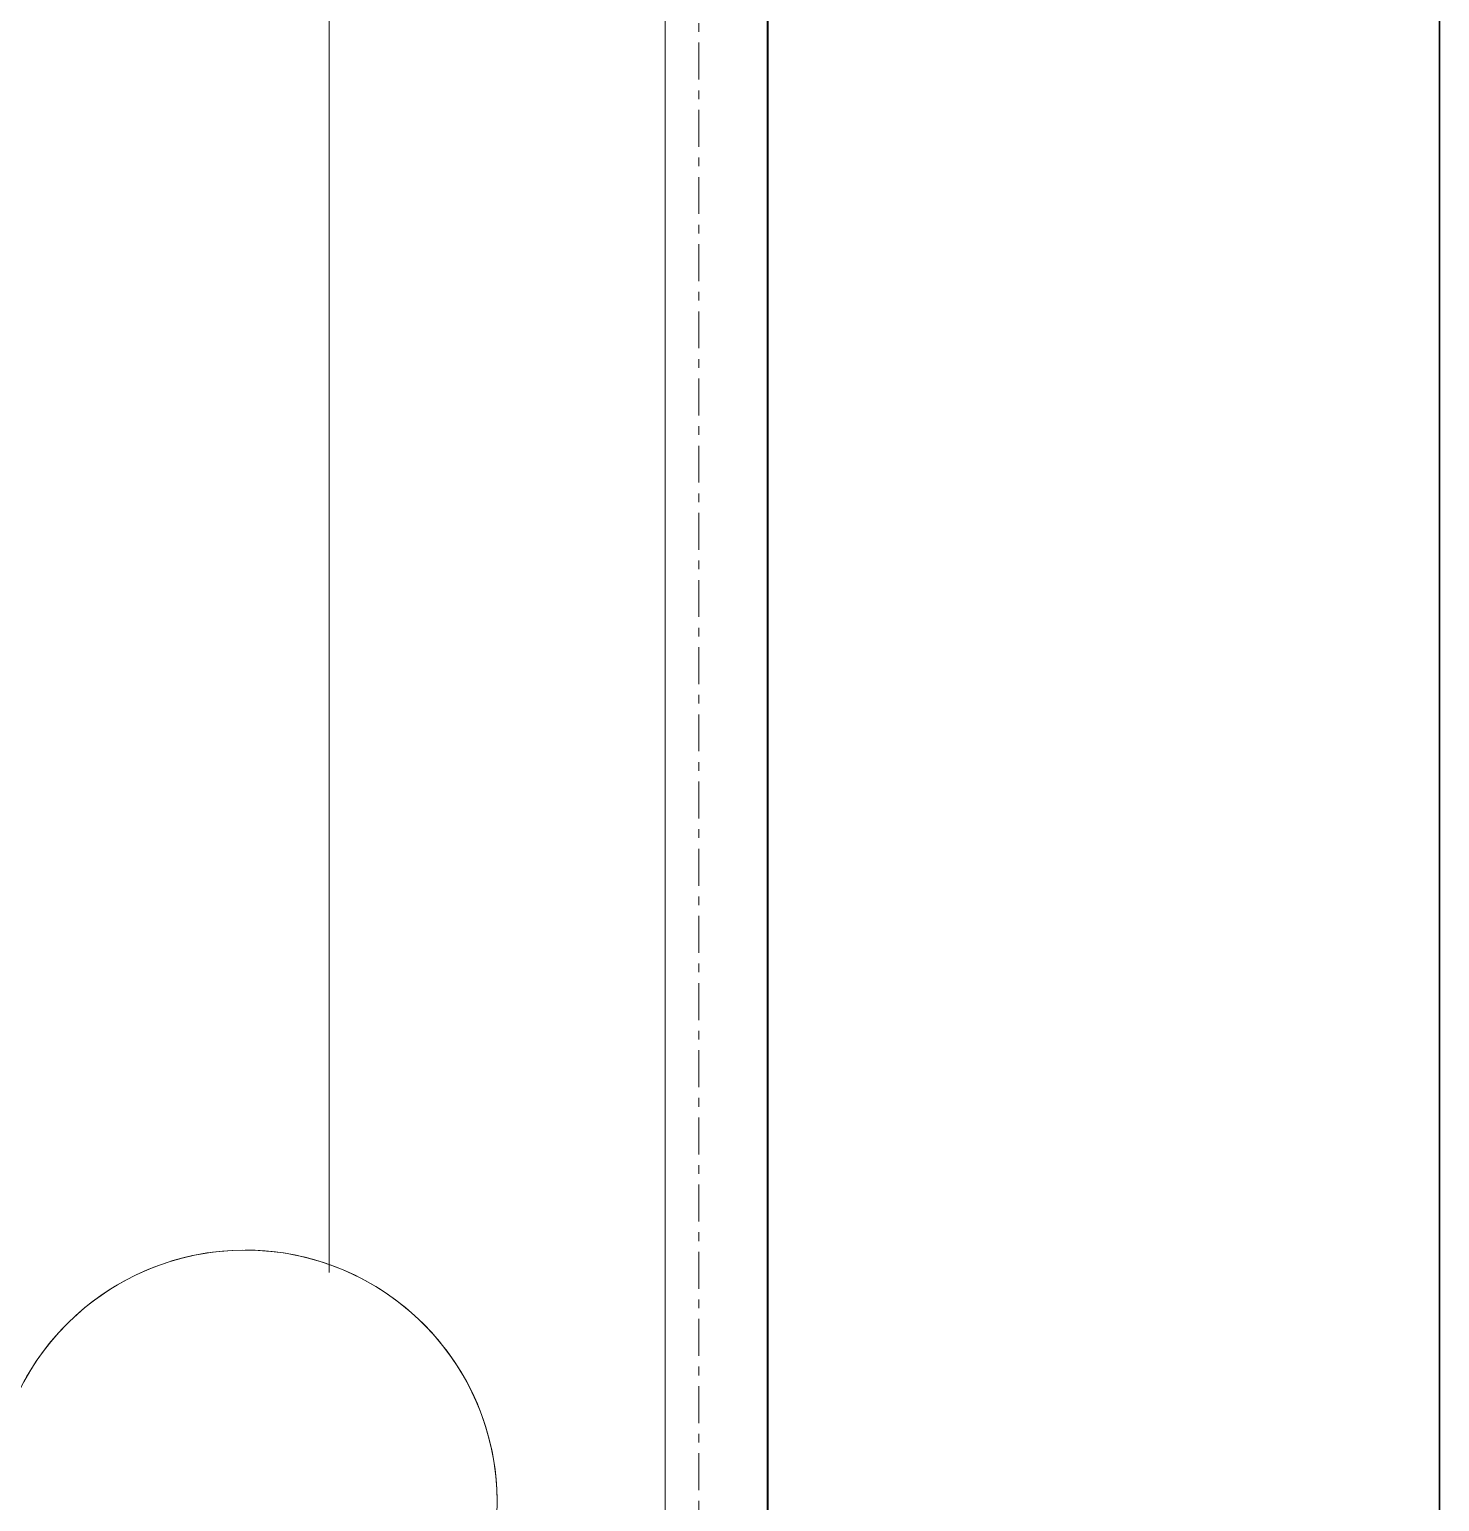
# Model space of a CAD drawing. Header units: millimetres. Extents: x -153298 to 620751, y -313239 to 250031.
# Drawn here: x 134023.3 to 134233.2, y -293734.2 to -293515 of the extents above; entities that cross this region are included whole.
import ezdxf

# ---------------------------------------------------------------- set-up
doc = ezdxf.new("R2010")
doc.units = ezdxf.units.MM
doc.linetypes.add('DPA_Grid _ Level 100', pattern=[10, 5.5, -1.6, 1.3, -1.6])
for name, color, linetype, lineweight in [('A-FLOR-HRAL', 7, 'Continuous', 25), ('A-GLAZ-CWMG', 7, 'Continuous', 35), ('S-GRID', 7, 'Continuous', 0)]:
    doc.layers.add(name, color=color, linetype=linetype, lineweight=lineweight)

# ---------------------------------------------------------------- blocks, each defined once
blk = doc.blocks.new('Railing - RL7_Baluster Post-V25-2120-01 ENTRANCE 1 SECTION A')
at = {"layer": 'A-FLOR-HRAL', "color": 7, "lineweight": 9}
for p, q in [((-849182.37, 102746.65), (-849182.37, 103600)), ((-849182.37, 102746.65), (-849182.37, 103600)), ((-849132.37, 103600), (-849132.37, 102500)), ((-849132.37, 102500), (-849132.37, 103600))]:
    blk.add_line(p, q, dxfattribs=at)
blk = doc.blocks.new('Railing - RL7_Baluster Post-V28-2120-01 ENTRANCE 1 SECTION A')
at = {"layer": 'A-FLOR-HRAL', "color": 7, "lineweight": 9}
for p, q in [((-849182.37, 102746.65), (-849182.37, 103600)), ((-849182.37, 102746.65), (-849182.37, 103600)), ((-849132.37, 103600), (-849132.37, 102500)), ((-849132.37, 102500), (-849132.37, 103600))]:
    blk.add_line(p, q, dxfattribs=at)
blk = doc.blocks.new('Railing - RL7_Baluster Post-V29-2120-01 ENTRANCE 1 SECTION A')
at = {"layer": 'A-FLOR-HRAL', "color": 7, "lineweight": 9}
for p, q in [((-849182.37, 103600), (-849182.37, 102746.65)), ((-849182.37, 102746.65), (-849182.37, 103600)), ((-849132.37, 102500), (-849132.37, 103600)), ((-849132.37, 102500), (-849132.37, 103600))]:
    blk.add_line(p, q, dxfattribs=at)
blk = doc.blocks.new('Railing - Railing-6650173-2120-01 ENTRANCE 1 SECTION A')
at = {"color": 7}
for name in ['Railing - RL7_Baluster Post-V25-2120-01 ENTRANCE 1 SECTION A', 'Railing - RL7_Baluster Post-V25-2120-01 ENTRANCE 1 SECTION A', 'Railing - RL7_Baluster Post-V25-2120-01 ENTRANCE 1 SECTION A', 'Railing - RL7_Baluster Post-V25-2120-01 ENTRANCE 1 SECTION A', 'Railing - RL7_Baluster Post-V28-2120-01 ENTRANCE 1 SECTION A', 'Railing - RL7_Baluster Post-V29-2120-01 ENTRANCE 1 SECTION A']:
    blk.add_blockref(name, (0, 0), dxfattribs=at)
blk = doc.blocks.new('Rectangular Mullion - Mullion_H-Beam-17948301-2120-01 ENTRANCE 1 SECTION A')
at = {"layer": 'A-GLAZ-CWMG', "color": 7}
for p, q in [((-849117.13, 103450), (-849117.13, 101450)), ((-849117.1, 101450), (-849117.1, 103450)), ((-849017.13, 103450), (-849017.13, 101350)), ((-849017.1, 103450), (-849017.1, 101350))]:
    blk.add_line(p, q, dxfattribs=at)
blk = doc.blocks.new('Railing - 2800 _L_-10729080-2120-01 ENTRANCE 1 SECTION A')
at = {"layer": 'A-FLOR-HRAL', "color": 7, "lineweight": 9, "flags": 128}
for points in [[(-849227.42, 102731.13), (-849226.65, 102732.42), (-849225.82, 102733.67), (-849224.95, 102734.89), (-849224.03, 102736.08), (-849223.07, 102737.23), (-849222.06, 102738.33), (-849221, 102739.4), (-849219.9, 102740.42), (-849218.77, 102741.4), (-849217.59, 102742.34), (-849216.38, 102743.22), (-849215.14, 102744.06), (-849213.86, 102744.84), (-849212.55, 102745.57), (-849211.21, 102746.25), (-849209.85, 102746.88), (-849208.46, 102747.45), (-849207.05, 102747.97), (-849205.63, 102748.43), (-849204.18, 102748.83), (-849202.72, 102749.17), (-849201.25, 102749.45), (-849199.76, 102749.68), (-849198.27, 102749.85), (-849196.78, 102749.95), (-849195.28, 102750)], [(-849194.87, 102750), (-849193.37, 102749.97), (-849191.88, 102749.88), (-849190.38, 102749.73), (-849188.9, 102749.52), (-849187.42, 102749.25), (-849185.96, 102748.93), (-849184.51, 102748.54), (-849183.08, 102748.1), (-849181.66, 102747.6), (-849180.27, 102747.04), (-849178.9, 102746.43), (-849177.56, 102745.76), (-849176.24, 102745.04), (-849174.95, 102744.27), (-849173.7, 102743.45), (-849172.48, 102742.58), (-849171.29, 102741.66), (-849170.15, 102740.69), (-849169.04, 102739.68), (-849167.97, 102738.63), (-849166.95, 102737.53), (-849165.97, 102736.39), (-849165.04, 102735.22), (-849164.15, 102734.01), (-849163.32, 102732.76), (-849162.53, 102731.48), (-849161.8, 102730.17), (-849161.12, 102728.84), (-849160.49, 102727.48), (-849159.92, 102726.09), (-849159.41, 102724.68), (-849158.95, 102723.25), (-849158.55, 102721.81), (-849158.2, 102720.35), (-849157.92, 102718.87), (-849157.69, 102717.39), (-849157.53, 102715.9), (-849157.42, 102714.4), (-849157.38, 102712.9)]]:
    blk.add_lwpolyline(points, dxfattribs=at)
at = {"layer": 'A-FLOR-HRAL', "color": 7, "lineweight": 18}
for start, end in [(90, 270), (270, 90)]:
    blk.add_arc((-849194.87, 102712.5), 37.5, start, end, dxfattribs=at)
blk = doc.blocks.new('Railing - 2800 _L_-V381-2120-01 ENTRANCE 1 SECTION A')
at = {"layer": 'A-FLOR-HRAL', "color": 7, "lineweight": 9, "flags": 128}
for points in [[(-849227.42, 102731.13), (-849226.65, 102732.42), (-849225.82, 102733.67), (-849224.95, 102734.89), (-849224.03, 102736.08), (-849223.07, 102737.23), (-849222.06, 102738.33), (-849221, 102739.4), (-849219.9, 102740.42), (-849218.77, 102741.4), (-849217.59, 102742.34), (-849216.38, 102743.22), (-849215.14, 102744.06), (-849213.86, 102744.84), (-849212.55, 102745.57), (-849211.21, 102746.25), (-849209.85, 102746.88), (-849208.46, 102747.45), (-849207.05, 102747.97), (-849205.63, 102748.43), (-849204.18, 102748.83), (-849202.72, 102749.17), (-849201.25, 102749.45), (-849199.76, 102749.68), (-849198.27, 102749.85), (-849196.78, 102749.95), (-849195.28, 102750)], [(-849194.87, 102750), (-849193.37, 102749.97), (-849191.88, 102749.88), (-849190.38, 102749.73), (-849188.9, 102749.52), (-849187.42, 102749.25), (-849185.96, 102748.93), (-849184.51, 102748.54), (-849183.08, 102748.1), (-849181.66, 102747.6), (-849180.27, 102747.04), (-849178.9, 102746.43), (-849177.56, 102745.76), (-849176.24, 102745.04), (-849174.95, 102744.27), (-849173.7, 102743.45), (-849172.48, 102742.58), (-849171.29, 102741.66), (-849170.15, 102740.69), (-849169.04, 102739.68), (-849167.97, 102738.63), (-849166.95, 102737.53), (-849165.97, 102736.39), (-849165.04, 102735.22), (-849164.15, 102734.01), (-849163.32, 102732.76), (-849162.53, 102731.48), (-849161.8, 102730.17), (-849161.12, 102728.84), (-849160.49, 102727.48), (-849159.92, 102726.09), (-849159.41, 102724.68), (-849158.95, 102723.25), (-849158.55, 102721.81), (-849158.2, 102720.35), (-849157.92, 102718.87), (-849157.69, 102717.39), (-849157.53, 102715.9), (-849157.42, 102714.4), (-849157.38, 102712.9)]]:
    blk.add_lwpolyline(points, dxfattribs=at)
at = {"layer": 'A-FLOR-HRAL', "color": 7, "lineweight": 18}
for start, end in [(90, 270), (270, 90)]:
    blk.add_arc((-849194.87, 102712.5), 37.5, start, end, dxfattribs=at)
blk = doc.blocks.new('Railing - Railing-17921675-2120-01 ENTRANCE 1 SECTION A')
at = {"color": 7}
for name in ['Railing - 2800 _L_-10729080-2120-01 ENTRANCE 1 SECTION A', 'Railing - 2800 _L_-V381-2120-01 ENTRANCE 1 SECTION A']:
    blk.add_blockref(name, (0, 0), dxfattribs=at)

msp = doc.modelspace()

# ---------------------------------------------------------------- linework, layer by layer
at = {"layer": 'S-GRID', "color": 7, "linetype": 'DPA_Grid _ Level 100'}
msp.add_line((134122.88, -309692.5036), (134122.88, -276432.3847), dxfattribs=at)

# ---------------------------------------------------------------- block references
at = {"layer": 'A-FLOR-HRAL', "color": 7, "lineweight": 9}
for name in ['Railing - Railing-6650173-2120-01 ENTRANCE 1 SECTION A', 'Railing - Railing-17921675-2120-01 ENTRANCE 1 SECTION A']:
    msp.add_blockref(name, (983250.2539, -396446.753), dxfattribs=at)
at = {"layer": 'A-GLAZ-CWMG', "color": 7}
msp.add_blockref('Rectangular Mullion - Mullion_H-Beam-17948301-2120-01 ENTRANCE 1 SECTION A', (983250.2539, -396446.753), dxfattribs=at)

doc.saveas('drawing.dxf')
